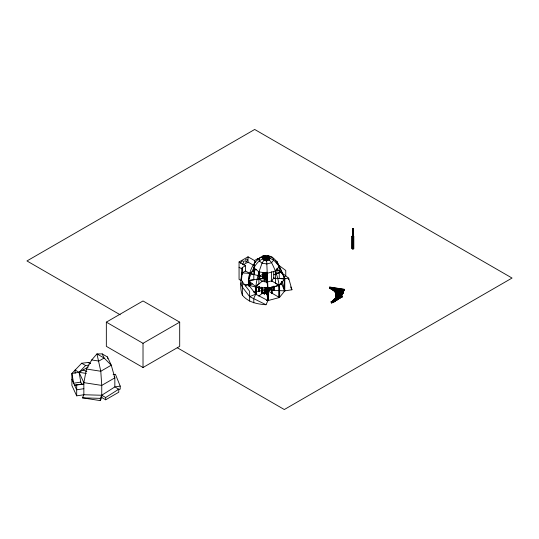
<?xml version="1.0" encoding="UTF-8"?>
<svg xmlns="http://www.w3.org/2000/svg" width="539" height="539" viewBox="0 0 539 539"><rect width="100%" height="100%" fill="white"/><g stroke="black" fill="none" stroke-linecap="round" stroke-linejoin="round"><path stroke-width="0.81" d="M267.896 288.19L267.944 300.6L266.03 304.737C257.197 304.117 248.297 302.366 242.368 295.17C238.939 286.627 241.876 276.642 242.159 267.661L245.528 265.714L245.528 271.009L249.544 273.327L265.586 277.646M241.216 282.658L241.054 284.275L242.368 287.105L249.638 296.625L266.03 304.737M241.452 280.233L242.159 272.956L245.528 271.009M281.863 272.875L288.661 278.171L291.943 289.773L284.787 290.878L279.431 297.508L267.944 300.6L255.708 294.173L248.439 284.646L248.755 281.412M248.991 278.986C249.395 269.621 254.482 259.933 263.2 255.823C276.669 253.081 280.563 269.689 284.787 278.778L279.431 285.407L267.944 288.5L255.708 286.607L248.439 280.617L249.544 273.327L256.483 269.325M245.4 285.879L248.439 284.646L248.364 280.462L253.808 279.788L253.808 267.688L254.576 262.581L255.971 261.779M273.711 271.622L273.711 278.218L271.568 280.873L266.973 282.106L262.082 281.351L259.171 278.953L259.616 276.042L263.2 273.967L265.363 273.859M266.751 260.815C267.795 257.103 264.878 256.847 265.949 260.856M266.576 290.925L266.34 292.664L265.033 292.603L265.734 287.765M265.033 292.603L265.734 287.954M265.956 293.088C264.636 293.512 267.068 293.014 266.185 291.538M265.956 293.277L266.306 290.952M273.738 290.164L274.23 290.501L273.691 290.474L273.738 286.135M284.76 278.933L279.249 278.501L279.249 266.401L273.711 260.067L272.397 257.244L263.2 255.823L262.257 257.076M284.221 291.006L284.808 290.723L284.221 291.006L284.248 278.751M335.703 292.023L336.774 300.068L335.467 300.001L336.289 294.388M335.467 300.001L336.289 294.577M335.851 300.466C337.151 300.964 334.759 300.405 336.066 299.044M337.124 297.555L336.774 299.879L335.467 299.812M351.974 236.554L352.472 235.934L353.786 236.466L353.786 248.567L352.944 249.052L351.974 248.654L351.974 236.554L352.944 236.951L353.786 236.466M353.314 228.785L352.405 228.832L353.314 228.785L353.288 236.533L352.749 236.675L352.405 228.832M353.288 236.533L352.405 236.392M351.974 248.654L352.028 236.19M86.469 369.033L100.786 371.25L111.263 365.199L104.108 358.037L96.946 353.907L91.711 359.958L86.469 369.033L83.848 382.643L83.848 394.743L82.413 397.843L100.301 400.612L101.743 397.512L101.743 385.412L100.786 371.25L96.946 353.907L102.188 353.907L107.429 356.933L111.263 365.199L114.841 377.852L114.841 386.928L101.743 395.255L100.301 398.355L100.301 400.612M255.708 294.678C255.082 283.858 258.215 273.199 262.082 263.2C263.558 260.189 266.037 257.757 269.365 256.955L270.019 258.37L273.711 260.067L271.568 262.722L266.973 263.962L262.082 263.2L259.171 260.802L259.616 257.891L262.971 257.278L264.764 256.247C266.488 259.03 270.012 259.704 271.568 262.722C277.174 273.388 280.576 285.394 279.431 297.508L267.789 290.791M266.973 273.037L266.973 282.106L267.944 288.5L266.65 260.317L268.948 259.697L270.019 258.37C257.137 255.776 251.888 271.205 248.439 280.617L266.333 277.848L266.542 279.269M266.569 259.178L268.247 255.567L267.29 256.119L266.333 258.188L266.65 260.317M269.015 259.96L269.689 258.518L268.611 256.301M263.78 293.101L265.047 293.486L263.78 293.101L265.868 288.594M263.78 293.29L265.868 288.783M343.956 290.198L329.437 287.786L329.78 287.051L344.091 289.268L343.754 290.191L344.091 289.268M329.437 287.974L329.78 287.051M329.679 287.9L343.99 290.11L342.4 289.867M343.956 289.76L343.855 290.602L329.679 288.089M336.619 289.571L336.895 288.971M334.214 300.499L335.48 300.883L334.214 300.499L336.653 295.244M334.214 300.688L336.653 295.433M249.658 273.185L249.429 273.468L254.576 274.681L254.576 267.425M250.143 282.193L249.914 285.704L249.429 285.569L249.658 281.25M259.502 276.184L259.731 275.901L259.01 276.049L259.502 276.184L259.502 278.602M259.01 288.149L259.731 288.001M253.808 267.688L258.895 271.878L267.459 273.206L275.496 271.043L279.249 266.401M329.935 288.56L330.164 288.089L329.935 288.56L343.592 291.895L330.097 288.17M336.525 290.433L336.976 289.867M335.271 300.284L334.227 301.577L333.041 301.254L336.174 297.191M333.041 301.254L336.174 297.38M334.571 300.095L333.526 301.827M333.877 302.109L333.392 301.793L333.877 302.109L335.447 300.176M343.761 290.871L343.202 291.747L343.761 290.871L339.806 289.807M343.592 291.707L329.935 288.372M90.525 363.427L88.221 362.484L81.672 363.239L71.896 373.426L71.896 385.52L76.693 395.855L83.848 394.743L101.743 395.255L105.671 397.519L105.671 399.783L101.743 397.512M81.719 384.105L74.564 385.21L83.848 384.159L81.719 384.105L80.789 382.104L73.634 383.209L71.896 373.426L79.058 372.314L85.607 365.509L88.881 365.132M265.114 260.701L266.333 259.697L270.127 258.161M256.234 294.51L256.234 286.445L255.796 286.263L255.486 294.584M255.708 286.607L266.333 277.848L264.528 281.729L264.528 272.653M255.924 294.766L256.234 286.445M262.304 287.893L262.304 293.539L261.55 293.62L261.86 293.364M258.828 296.133L265.707 290.46M283.932 277.275L285.758 275.773L285.758 270.477L278.616 265.168M330.542 288.783L330.852 288.527L342.993 293.438L342.683 293.694L330.542 288.594L342.683 293.506L342.993 293.25L331.835 288.763M336.7 290.972L336.767 292.057M336.437 291.289L337.057 290.777M334.268 300.951C330.892 303.989 332.482 299.273 335.622 298.512M331.977 301.705L333.803 300.203M343.215 292.434C342.602 293.155 343.511 293.748 339.415 290.898M334.241 300.823L332.422 302.325L332.422 301.887M339.732 296.443L341.551 294.948L338.519 297.636M334.429 300.903L332.61 302.406L332.61 301.961M332.738 302.453C331.505 302.743 334.348 302.015 334.557 300.951M340.021 296.45L341.234 295.446L340.796 295.271M332.738 302.642L334.557 301.139M338.809 297.636L341.234 295.446M105.671 397.519L118.769 389.198L114.841 386.928L120.21 386.099L120.21 389.124L117.906 389.475M106.338 322.14L143.017 300.964L179.696 322.14L179.696 346.341L143.017 367.517L106.338 346.341L106.338 322.14L143.017 343.316L179.696 322.14M241.155 280.59L239.06 279.377L239.06 261.981L248.021 256.813L254.489 260.546L257.858 258.599L259.434 259.023M243.19 264.892L248.021 262.102L254.489 265.835L254.489 260.546M265.868 258.161L266.751 258.296M75.123 373.271L75.123 370.044L79.058 372.314L88.221 367.019M249.544 281.392L249.544 285.427L252.299 283.837M278.858 285.299L279.62 285.299L279.62 297.4L279.236 297.622L278.858 297.4L278.858 285.299L279.62 285.299M271.38 287.435L271.568 292.973M271.38 293.081L272.141 293.081L272.141 286.627M105.671 399.783L118.769 392.224L118.769 389.198M331.337 288.891L331.721 288.668L331.337 289.079L342.198 294.907L341.814 295.129L331.337 289.079M336.356 292.131L337.118 291.693M342.467 293.93L341.544 294.658L342.467 293.93L338.977 291.916M331.061 301.874L331.99 302.595L331.061 301.874L333.857 300.257M340.143 296.625L341.544 295.823L342.467 296.356L331.606 302.817L331.606 302.372M331.061 302.062L333.156 300.85M337.198 299.145L338.593 298.343M339.994 297.535L341.389 296.726M336.572 299.637L337.886 298.875M339.846 297.744L341.814 296.612L342.198 296.827L331.721 303.066L331.337 302.851L342.198 296.827M342.467 296.356L336.848 299.792M331.337 302.851L332.644 302.089M336.572 299.825L339.193 298.31M340.507 297.555L342.198 297.016M273.92 274.782L281.506 271.71L284.787 278.778L273.711 278.218M281.661 283.938L280.907 283.864L281.661 283.938L281.661 281.52M249.638 296.625L255.708 294.173L253.788 298.303L253.788 302.844M267.849 289.335L277.713 285.347M279.229 284.733L281.506 283.81L281.506 282.2M269.143 287.873L270.8 288.891L270.362 289.066L269.143 288.069M332.293 289.268L332.738 289.093L332.293 289.456L340.796 296.47L341.234 296.1L340.796 296.282M341.551 295.345L340.48 295.965L341.551 295.345L337.913 292.34M262.729 278.596L262.729 273.751L263.443 273.906L263.443 278.744M270.059 289.254C266.893 290.137 272.208 289.524 269.015 287.961M268.166 288.176L268.213 300.587L267.674 300.614L267.627 288.203L268.166 288.176L267.627 288.203L269.217 290.11L269.709 289.975L269.217 290.299L267.304 287.826M336.659 293.593L339.482 296.773M336.242 293.802L337.219 293.539M339.3 296.976L340.493 296.652L339.3 297.164L334.086 290.514M333.041 289.409L340.143 297.568L339.651 297.703L333.392 289.948M263.942 260.067L269.608 259.865M249.031 280.684L248.364 280.462L249.031 280.684L249.031 286.33M260.593 278.973L262.978 278.602M284.686 278.784L288.661 278.171L288.661 279.68M258.579 290.986L259.246 291.208L258.579 290.986L258.579 286.95M253.317 291.963L265.518 290.076M267.613 290.649L268.88 290.454L267.613 290.838L266.219 287.833M267.984 291.222L268.51 291.141L267.984 291.41M339.321 297.851L338.047 298.242L339.321 297.851L337.926 294.846M338.425 298.815L338.943 298.539L338.425 298.815L334.564 290.534M113.116 374.612L115.413 374.255L120.21 386.099M83.848 388.693L76.693 389.805L71.896 379.476M268.078 258.599L269.689 258.518M267.627 291.532L266.32 291.788L267.627 291.72M266.704 292.205L267.243 292.178M266.704 292.394L267.243 292.367M267.29 294.51L266.704 294.22L267.29 294.51L267.243 287.745M267.627 300.304L268.213 300.587M336.76 298.997L338.068 299.118L336.76 299.185L335.703 292.212M337.144 299.799C338.155 300.297 335.797 296.463 336.498 295.534M82.413 397.843L100.301 398.355M242.159 272.956L249.544 273.327M243.513 284.403L248.439 284.646M268.011 290.029L284.787 290.878L282.16 281.594M265.033 292.414L266.34 292.664M267.775 260.438L264.204 259.939L262.749 258.74L262.971 257.278L266.333 258.188L266.333 256.672M329.78 287.24L338.526 288.594M340.116 288.843L344.091 289.456M335.999 288.527L337.589 288.776M331.963 288.042L333.553 288.291M335.938 288.655L337.529 288.904M339.119 289.147L340.715 289.396M329.437 287.786L343.754 290.002M332.064 288.271L340.015 289.497M265.437 272.336L265.437 277.983L266.414 278.38L266.414 272.734M329.578 288.116L343.895 290.326M266.313 300.351L267.944 300.6L266.172 288.843M91.711 359.958L98.866 361.063L104.108 358.037L102.188 353.907M80.789 382.104L79.058 372.314L86.375 373.446M262.601 258.693L267.64 260.452M339.806 289.995L343.761 291.06M335.629 289.221L339.577 290.278M341.16 290.71L343.532 291.343L343.532 291.788M333.163 288.702L339.482 290.4M341.059 290.831L343.431 291.464L343.37 292.178M330.562 288.156L343.202 291.559M329.774 288.136L343.592 291.895M330.003 288.291L343.431 291.909M333.041 301.065L334.227 301.577M249.658 285.286L250.143 285.421M249.544 285.427L265.532 289.733M82.986 370.044L86.86 371.445M353.106 248.001L353.786 248.567M275.496 260.863L276.952 261.455L281.506 271.71L276.042 269.507M339.415 291.087L343.215 292.623M336.073 290.117L342.144 292.569M334.423 289.611L342.009 292.684M342.77 293.432L330.319 288.149M340.796 295.46L341.234 295.635M331.977 301.517L333.055 301.955M255.924 286.701L255.486 286.519L258.895 283.979L258.895 271.878M352.87 236.419L353.523 236.796L353.523 248.897M339.678 292.509L342.467 294.119M337.198 291.518L339.994 293.128M332.839 289.194L334.241 289.995M335.635 290.804L341.921 294.435L341.921 294.873L331.061 288.608M332.415 289.072L334.51 290.278M339.402 293.101L340.796 293.91M332.267 289.106L342.09 294.779L342.09 294.341M342.467 296.544L341.544 295.823M336.572 299.731L337.118 300.041M239.06 261.981L245.528 265.714M279.431 285.407L271.568 280.873L271.568 271.797M239.06 267.277L241.937 268.934M271.764 292.859L272.141 293.081M279.236 297.178L279.62 297.4M120.197 314.783L26.95 260.95L254.691 129.468L512.05 278.05L284.309 409.532L177.27 347.736M88.221 362.484L90.188 363.616M81.672 363.239L85.607 365.509M276.675 269.015L279.916 271.427M340.338 294.53L341.551 295.534M336.255 291.707L338.681 293.708M334.557 290.595L335.77 291.592M336.066 291.781L339.098 294.287M334.429 290.642L335.77 291.781M336.99 292.785L339.287 294.651M332.422 289.221L340.924 296.228L340.924 295.79M332.293 289.456L340.796 296.47M269.588 287.887L270.8 288.891M337.36 292.778L340.493 296.652M339.449 295.554L340.493 296.841M265.808 259.05L263.2 255.823L263.2 259.118M263.2 273.967L265.289 276.554M269.015 288.149L270.059 289.443M268.665 288.877L269.709 290.164M267.789 288.136L269.359 290.07L269.359 289.632M264.245 287.361L265.808 289.302M241.054 278.98L242.368 281.809L249.638 291.329L249.638 301.16M338.62 296.538L339.321 298.04M336.828 294.402L337.529 295.904M335.696 292.401L338.249 297.912M334.564 290.723L338.047 298.242M290.629 286.943L291.943 289.773M281.506 283.81L284.787 290.878M267.836 288.197L268.88 290.642M266.536 287.752L267.176 289.133M266.387 287.779L267.027 289.342M114.153 376.377L114.841 377.852L101.743 385.412L83.848 382.643L79.058 372.314M107.429 356.933L107.827 358.563M337.596 295.83L338.068 299.118M336.828 296.059L337.299 299.603L337.299 299.158M265.734 287.718L266.32 291.788M353.624 236.109L353.624 248.209M353.133 228.637L353.173 236.594M353.065 229.095L353.065 236.661M352.944 236.951L352.944 249.052M352.829 228.59L352.829 236.149M352.749 229.115L352.749 236.675M352.54 228.664L352.486 236.574M352.338 236.857L352.338 248.957M343.895 289.888L343.855 290.602M342.905 292.879L342.993 293.438M342.77 292.987L342.683 293.694M342.09 296.133L342.09 296.767M341.113 294.954L341.113 295.399M341.113 295.709L341.113 296.154M340.001 296.976L340.001 297.413M339.792 297.029L339.792 297.474M338.795 298.121L338.795 298.566M338.573 298.161L338.573 298.599M337.529 299.145L337.529 299.59M336.767 288.527L336.767 290.292M336.235 300.041L336.235 300.479M336.006 300.028L336.006 300.472M334.962 300.802L334.962 301.247M334.739 300.769L334.739 301.213M333.742 301.442L333.742 301.887M331.445 302.278L331.445 302.723M329.639 287.354L329.538 288.392M284.808 278.623L284.76 291.033M281.661 273.455L281.351 271.589L280.907 271.764L281.661 271.838L276.952 273.556L276.952 268.712M281.351 282.072L281.351 283.682M281.217 282.503L281.217 284.12M279.236 297.622L279.236 285.522L275.496 283.143L275.496 271.043M276.952 261.455L276.952 263.066M274.277 286.162L274.23 290.501M273.691 286.445L273.691 290.474M271.764 286.849L271.764 293.304M271.117 287.941L270.046 288.378M270.672 288.311L270.672 288.749M270.484 288.385L270.484 288.83M269.567 289.571L269.567 290.016M268.361 290.723L268.361 291.161M268.247 256.389L268.247 259.69M267.674 300.614L267.459 273.206M267.095 291.747L267.095 292.185M266.973 287.967L266.973 294.206M266.778 258.114L266.778 260.633M266.859 291.754L266.859 292.199M266.704 287.772L266.751 294.537M266.596 257.965L266.637 260.883M266.529 258.43L266.529 260.95M266.212 258.444L266.212 260.964M266.199 272.087L266.199 281.991M265.801 272.64L265.801 278.286M265.801 292.637L265.801 293.081M265.572 292.63L265.572 293.068M264.528 293.405L264.528 293.843M264.299 293.371L264.299 293.809M263.2 272.323L263.2 278.151M262.951 274.034L262.951 278.879M261.994 287.341L261.994 293.795M261.55 287.166L261.55 293.62M259.731 275.901L259.731 279.128M259.616 271.912L259.616 278.548M259.616 286.687L259.616 288.143M259.502 286.667L259.502 288.284M259.246 287.172L259.246 291.208M259.171 271.528L259.171 278.953M259.171 288.156L259.171 291.053M259.104 286.869L259.104 290.905M258.72 287.253L258.72 291.289M257.858 258.599L257.858 260.115M256.018 286.35L256.018 294.718M255.796 286.263L255.796 294.328M254.576 262.581L254.576 265.808M250.029 282.658L250.029 285.562M249.914 281.668L249.914 285.704M249.429 280.731L249.429 285.569M248.957 281.371L248.957 285.555M248.89 281.19L248.89 286.034M248.506 280.765L248.506 285.609M248.021 256.813L248.021 262.102M242.368 281.809L242.368 295.17M242.159 267.661L242.159 274.567M143.017 343.316L143.017 367.517M76.693 385.264L76.693 395.855M240.576 263.362A2.149 1.24 -60 0 1 243.096 261.011A2.149 1.24 -60 0 1 242.51 264.312M273.738 278.063L274.23 278.4L273.738 278.063M261.86 281.264L261.55 281.52L262.304 281.439L261.86 281.264M271.764 280.765L271.38 280.981L272.141 280.981L271.764 280.765M272.687 287.186L272.242 287.368L272.997 287.442L272.687 287.186M259.104 278.804L258.72 279.189L259.104 278.804M267.243 282.092L266.751 282.436L267.243 282.092M335.11 301.267L334.584 301.375L335.11 301.267M264.676 293.87L264.15 293.977L264.676 293.87M246.384 261.718A1.657 0.957 -60 0 0 246.95 259.138A1.657 0.957 -60 0 0 244.976 260.836A1.657 0.957 -60 0 0 246.384 261.718"/></g></svg>
